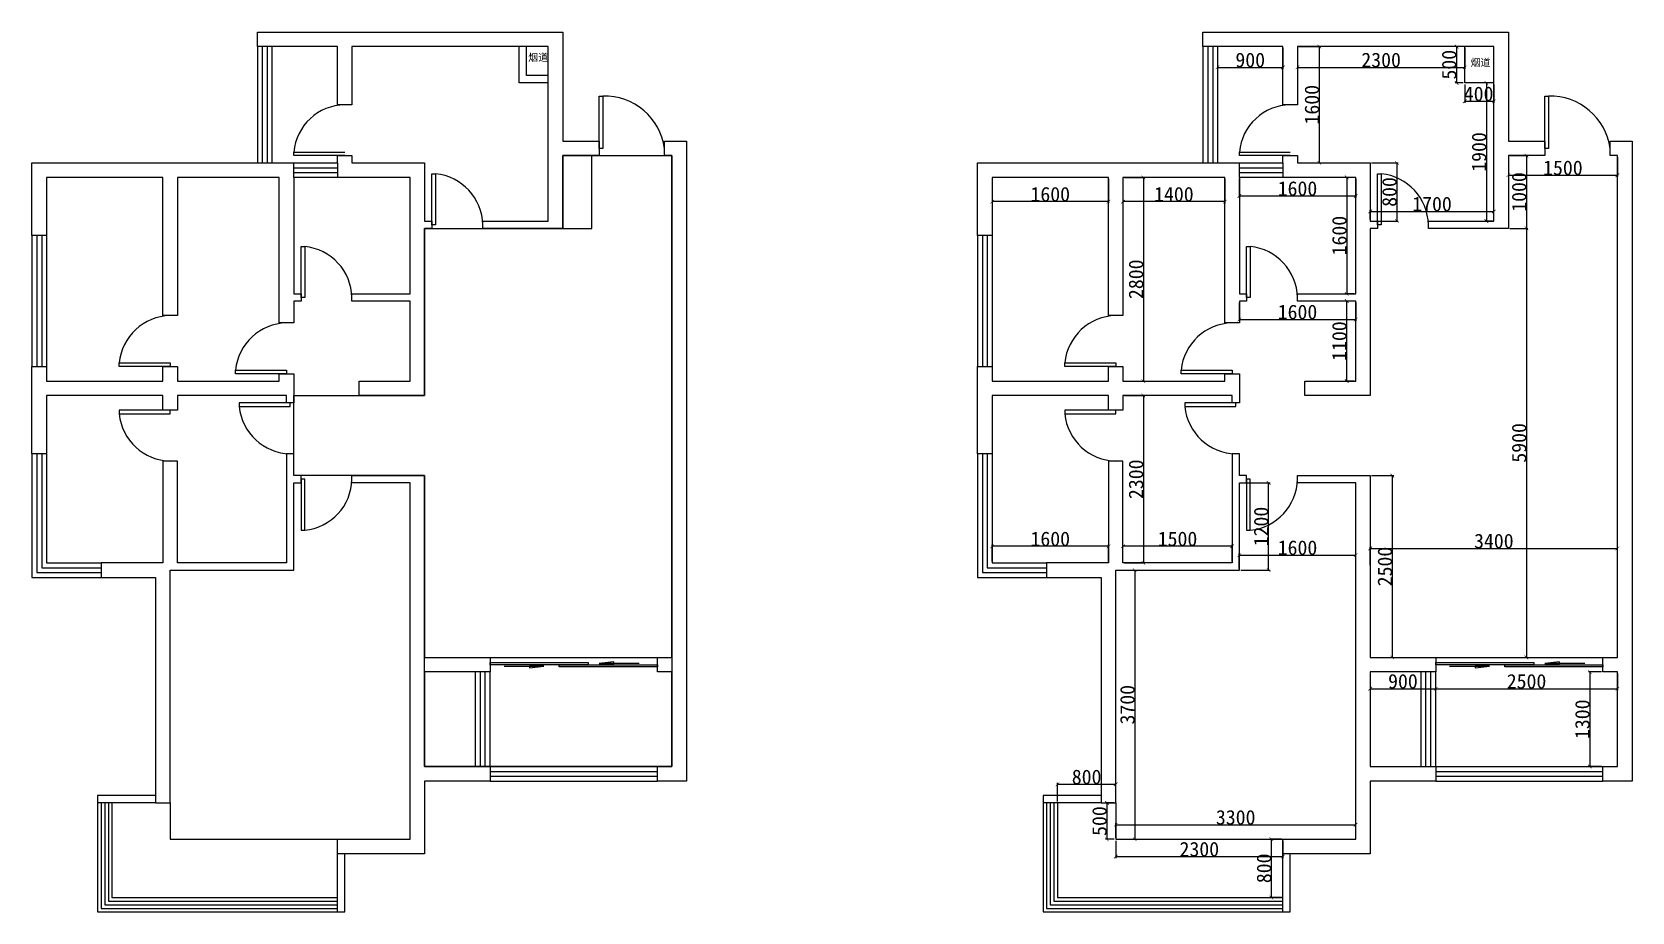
# Model space of a CAD drawing. Header units: millimetres. Extents: x -21393 to 12613, y -4339 to 30737.
# Drawn here: x -21393 to 611, y 18637 to 30737 of the extents above; entities that cross this region are included whole.
import ezdxf

# ---------------------------------------------------------------- set-up
doc = ezdxf.new("R2010")
doc.units = ezdxf.units.MM
doc.styles.get("Standard").update_dxf_attribs({"font": 'SimSun.ttf', "bigfont": 'gbcbig.shx'})
doc.dimstyles.new('123', dxfattribs={"dimtxt": 200, "dimasz": 50, "dimexe": 20, "dimexo": 20, "dimtad": 1, "dimtoh": 1, "dimdec": 0, "dimtxsty": 'Standard', "dimblk": 'ARCHTICK', "dimcen": 2.5, "dimadec": 0, "dimazin": 0, "dimtfac": 1, "dimtdec": 0, "dimtmove": 0, "dimatfit": 3, "dimfxl": 0, "dimarcsym": 0})

# ---------------------------------------------------------------- blocks, each defined once
blk = doc.blocks.new('_ArchTick')
at = {"color": 0, "linetype": 'ByBlock', "const_width": 0.15}
blk.add_lwpolyline([(-0.5, -0.5), (0.5, 0.5)], dxfattribs=at)
blk = doc.blocks.new('*D80')
at = {"color": 0, "lineweight": -2}
for p, q in [((-5089, 30517), (-5089, 30230)), ((-4189, 30517), (-4189, 30230)), ((-5089, 30250), (-4189, 30250))]:
    blk.add_line(p, q, dxfattribs=at)
at = {"layer": 'DEFPOINTS', "color": 0}
for p in [(-5089, 30537), (-4189, 30537), (-4189, 30250)]:
    blk.add_point(p, dxfattribs=at)
at = {"color": 0, "lineweight": -2, "xscale": 50, "yscale": 50, "zscale": 50, "rotation": 180}
blk.add_blockref('_ArchTick', (-5089, 30250), dxfattribs=at)
at = {"color": 0, "lineweight": -2, "xscale": 50, "yscale": 50, "zscale": 50}
blk.add_blockref('_ArchTick', (-4189, 30250), dxfattribs=at)
at = {"color": 0, "insert": (-4639, 30351), "char_height": 200, "attachment_point": 5}
blk.add_mtext('900', dxfattribs=at)
blk = doc.blocks.new('*D81')
at = {"color": 0, "lineweight": -2}
for p, q in [((-3989, 30517), (-3989, 30230)), ((-1689, 30517), (-1689, 30230)), ((-3989, 30250), (-1689, 30250))]:
    blk.add_line(p, q, dxfattribs=at)
at = {"layer": 'DEFPOINTS', "color": 0}
for p in [(-3989, 30537), (-1689, 30537), (-1689, 30250)]:
    blk.add_point(p, dxfattribs=at)
at = {"color": 0, "lineweight": -2, "xscale": 50, "yscale": 50, "zscale": 50, "rotation": 180}
blk.add_blockref('_ArchTick', (-3989, 30250), dxfattribs=at)
at = {"color": 0, "lineweight": -2, "xscale": 50, "yscale": 50, "zscale": 50}
blk.add_blockref('_ArchTick', (-1689, 30250), dxfattribs=at)
at = {"color": 0, "insert": (-2839, 30351), "char_height": 200, "attachment_point": 5}
blk.add_mtext('2300', dxfattribs=at)
blk = doc.blocks.new('*D82')
at = {"color": 0, "lineweight": -2}
for p, q in [((-1689, 30017), (-1689, 29764)), ((-1289, 30017), (-1289, 29764)), ((-1689, 29784), (-1289, 29784))]:
    blk.add_line(p, q, dxfattribs=at)
at = {"layer": 'DEFPOINTS', "color": 0}
for p in [(-1689, 30037), (-1289, 30037), (-1289, 29784)]:
    blk.add_point(p, dxfattribs=at)
at = {"color": 0, "lineweight": -2, "xscale": 50, "yscale": 50, "zscale": 50, "rotation": 180}
blk.add_blockref('_ArchTick', (-1689, 29784), dxfattribs=at)
at = {"color": 0, "lineweight": -2, "xscale": 50, "yscale": 50, "zscale": 50}
blk.add_blockref('_ArchTick', (-1289, 29784), dxfattribs=at)
at = {"color": 0, "insert": (-1498, 29885), "char_height": 200, "attachment_point": 5}
blk.add_mtext('400', dxfattribs=at)
blk = doc.blocks.new('*D83')
at = {"color": 0, "lineweight": -2}
for p, q in [((-1709, 30537), (-1822, 30537)), ((-1802, 30537), (-1802, 30037)), ((-1709, 30037), (-1822, 30037))]:
    blk.add_line(p, q, dxfattribs=at)
at = {"layer": 'DEFPOINTS', "color": 0}
for p in [(-1689, 30537), (-1802, 30037), (-1689, 30037)]:
    blk.add_point(p, dxfattribs=at)
at = {"color": 0, "lineweight": -2, "xscale": 50, "yscale": 50, "zscale": 50}
for p, rotation in [((-1802, 30537), 90), ((-1802, 30037), 270)]:
    blk.add_blockref('_ArchTick', p, dxfattribs=dict(at, rotation=rotation))
at = {"color": 0, "insert": (-1903, 30287), "char_height": 200, "attachment_point": 5, "rotation": 90}
blk.add_mtext('500', dxfattribs=at)
blk = doc.blocks.new('*D84')
at = {"color": 0, "lineweight": -2}
for p, q in [((-3969, 30537), (-3669, 30537)), ((-3689, 30537), (-3689, 28937)), ((-3969, 28937), (-3669, 28937))]:
    blk.add_line(p, q, dxfattribs=at)
at = {"layer": 'DEFPOINTS', "color": 0}
for p in [(-3989, 30537), (-3989, 28937), (-3689, 28937)]:
    blk.add_point(p, dxfattribs=at)
at = {"color": 0, "lineweight": -2, "xscale": 50, "yscale": 50, "zscale": 50}
for p, rotation in [((-3689, 30537), 90), ((-3689, 28937), 270)]:
    blk.add_blockref('_ArchTick', p, dxfattribs=dict(at, rotation=rotation))
at = {"color": 0, "insert": (-3790, 29737), "char_height": 200, "attachment_point": 5, "rotation": 90}
blk.add_mtext('1600', dxfattribs=at)
blk = doc.blocks.new('*D85')
at = {"color": 0, "lineweight": -2}
for p, q in [((-2969, 28937), (-2603, 28937)), ((-2623, 28937), (-2623, 28137)), ((-2969, 28137), (-2603, 28137))]:
    blk.add_line(p, q, dxfattribs=at)
at = {"layer": 'DEFPOINTS', "color": 0}
for p in [(-2989, 28937), (-2989, 28137), (-2623, 28137)]:
    blk.add_point(p, dxfattribs=at)
at = {"color": 0, "lineweight": -2, "xscale": 50, "yscale": 50, "zscale": 50}
for p, rotation in [((-2623, 28937), 90), ((-2623, 28137), 270)]:
    blk.add_blockref('_ArchTick', p, dxfattribs=dict(at, rotation=rotation))
at = {"color": 0, "insert": (-2724, 28537), "char_height": 200, "attachment_point": 5, "rotation": 90}
blk.add_mtext('800', dxfattribs=at)
blk = doc.blocks.new('*D86')
at = {"color": 0, "lineweight": -2}
for p, q in [((-2989, 28157), (-2989, 28289)), ((-2989, 28269), (-1289, 28269)), ((-1289, 28157), (-1289, 28289))]:
    blk.add_line(p, q, dxfattribs=at)
at = {"layer": 'DEFPOINTS', "color": 0}
for p in [(-1289, 28269), (-2989, 28137), (-1289, 28137)]:
    blk.add_point(p, dxfattribs=at)
at = {"color": 0, "lineweight": -2, "xscale": 50, "yscale": 50, "zscale": 50, "rotation": 180}
blk.add_blockref('_ArchTick', (-2989, 28269), dxfattribs=at)
at = {"color": 0, "lineweight": -2, "xscale": 50, "yscale": 50, "zscale": 50}
blk.add_blockref('_ArchTick', (-1289, 28269), dxfattribs=at)
at = {"color": 0, "insert": (-2139, 28370), "char_height": 200, "attachment_point": 5}
blk.add_mtext('1700', dxfattribs=at)
blk = doc.blocks.new('*D87')
at = {"color": 0, "lineweight": -2}
for p, q in [((-1309, 30037), (-1411, 30037)), ((-1391, 30037), (-1391, 28137)), ((-1309, 28137), (-1411, 28137))]:
    blk.add_line(p, q, dxfattribs=at)
at = {"layer": 'DEFPOINTS', "color": 0}
for p in [(-1289, 30037), (-1391, 28137), (-1289, 28137)]:
    blk.add_point(p, dxfattribs=at)
at = {"color": 0, "lineweight": -2, "xscale": 50, "yscale": 50, "zscale": 50}
for p, rotation in [((-1391, 30037), 90), ((-1391, 28137), 270)]:
    blk.add_blockref('_ArchTick', p, dxfattribs=dict(at, rotation=rotation))
at = {"color": 0, "insert": (-1491, 29087), "char_height": 200, "attachment_point": 5, "rotation": 90}
blk.add_mtext('1900', dxfattribs=at)
blk = doc.blocks.new('*D78')
at = {"color": 0, "lineweight": -2}
for p, q in [((-1089, 29017), (-1089, 28748)), ((411, 29017), (411, 28748)), ((-1089, 28768), (411, 28768))]:
    blk.add_line(p, q, dxfattribs=at)
at = {"layer": 'DEFPOINTS', "color": 0}
for p in [(-1089, 29037), (411, 29037), (411, 28768)]:
    blk.add_point(p, dxfattribs=at)
at = {"color": 0, "lineweight": -2, "xscale": 50, "yscale": 50, "zscale": 50, "rotation": 180}
blk.add_blockref('_ArchTick', (-1089, 28768), dxfattribs=at)
at = {"color": 0, "lineweight": -2, "xscale": 50, "yscale": 50, "zscale": 50}
blk.add_blockref('_ArchTick', (411, 28768), dxfattribs=at)
at = {"color": 0, "insert": (-339, 28868), "char_height": 200, "attachment_point": 5}
blk.add_mtext('1500', dxfattribs=at)
blk = doc.blocks.new('*D79')
at = {"color": 0, "lineweight": -2}
for p, q in [((-1069, 29037), (-820, 29037)), ((-840, 29037), (-840, 28037)), ((-1069, 28037), (-820, 28037))]:
    blk.add_line(p, q, dxfattribs=at)
at = {"layer": 'DEFPOINTS', "color": 0}
for p in [(-1089, 29037), (-1089, 28037), (-840, 28037)]:
    blk.add_point(p, dxfattribs=at)
at = {"color": 0, "lineweight": -2, "xscale": 50, "yscale": 50, "zscale": 50}
for p, rotation in [((-840, 29037), 90), ((-840, 28037), 270)]:
    blk.add_blockref('_ArchTick', p, dxfattribs=dict(at, rotation=rotation))
at = {"color": 0, "insert": (-940, 28537), "char_height": 200, "attachment_point": 5, "rotation": 90}
blk.add_mtext('1000', dxfattribs=at)
blk = doc.blocks.new('*D88')
at = {"color": 0, "lineweight": -2}
for p, q in [((-1069, 28037), (-820, 28037)), ((-840, 28037), (-840, 22137)), ((-1069, 22137), (-820, 22137))]:
    blk.add_line(p, q, dxfattribs=at)
at = {"layer": 'DEFPOINTS', "color": 0}
for p in [(-1089, 28037), (-1089, 22137), (-840, 22137)]:
    blk.add_point(p, dxfattribs=at)
at = {"color": 0, "lineweight": -2, "xscale": 50, "yscale": 50, "zscale": 50}
for p, rotation in [((-840, 28037), 90), ((-840, 22137), 270)]:
    blk.add_blockref('_ArchTick', p, dxfattribs=dict(at, rotation=rotation))
at = {"color": 0, "insert": (-940, 25087), "char_height": 200, "attachment_point": 5, "rotation": 90}
blk.add_mtext('5900', dxfattribs=at)
blk = doc.blocks.new('*D89')
at = {"color": 0, "lineweight": -2}
for p, q in [((191, 21937), (11, 21937)), ((31, 21937), (31, 20637)), ((191, 20637), (11, 20637))]:
    blk.add_line(p, q, dxfattribs=at)
at = {"layer": 'DEFPOINTS', "color": 0}
for p in [(211, 21937), (31, 20637), (211, 20637)]:
    blk.add_point(p, dxfattribs=at)
at = {"color": 0, "lineweight": -2, "xscale": 50, "yscale": 50, "zscale": 50}
for p, rotation in [((31, 21937), 90), ((31, 20637), 270)]:
    blk.add_blockref('_ArchTick', p, dxfattribs=dict(at, rotation=rotation))
at = {"color": 0, "insert": (-70, 21287), "char_height": 200, "attachment_point": 5, "rotation": 90}
blk.add_mtext('1300', dxfattribs=at)
blk = doc.blocks.new('*D90')
at = {"color": 0, "lineweight": -2}
for p, q in [((-2989, 21917), (-2989, 21686)), ((-2089, 21917), (-2089, 21686)), ((-2989, 21706), (-2089, 21706))]:
    blk.add_line(p, q, dxfattribs=at)
at = {"layer": 'DEFPOINTS', "color": 0}
for p in [(-2989, 21937), (-2089, 21937), (-2089, 21706)]:
    blk.add_point(p, dxfattribs=at)
at = {"color": 0, "lineweight": -2, "xscale": 50, "yscale": 50, "zscale": 50, "rotation": 180}
blk.add_blockref('_ArchTick', (-2989, 21706), dxfattribs=at)
at = {"color": 0, "lineweight": -2, "xscale": 50, "yscale": 50, "zscale": 50}
blk.add_blockref('_ArchTick', (-2089, 21706), dxfattribs=at)
at = {"color": 0, "insert": (-2539, 21807), "char_height": 200, "attachment_point": 5}
blk.add_mtext('900', dxfattribs=at)
blk = doc.blocks.new('*D91')
at = {"color": 0, "lineweight": -2}
for p, q in [((-2089, 21917), (-2089, 21686)), ((411, 21917), (411, 21686)), ((-2089, 21706), (411, 21706))]:
    blk.add_line(p, q, dxfattribs=at)
at = {"layer": 'DEFPOINTS', "color": 0}
for p in [(-2089, 21937), (411, 21937), (411, 21706)]:
    blk.add_point(p, dxfattribs=at)
at = {"color": 0, "lineweight": -2, "xscale": 50, "yscale": 50, "zscale": 50, "rotation": 180}
blk.add_blockref('_ArchTick', (-2089, 21706), dxfattribs=at)
at = {"color": 0, "lineweight": -2, "xscale": 50, "yscale": 50, "zscale": 50}
blk.add_blockref('_ArchTick', (411, 21706), dxfattribs=at)
at = {"color": 0, "insert": (-839, 21807), "char_height": 200, "attachment_point": 5}
blk.add_mtext('2500', dxfattribs=at)
blk = doc.blocks.new('*D92')
at = {"color": 0, "lineweight": -2}
for p, q in [((-3209, 27037), (-3332, 27037)), ((-3312, 25937), (-3312, 27037)), ((-3209, 25937), (-3332, 25937))]:
    blk.add_line(p, q, dxfattribs=at)
at = {"layer": 'DEFPOINTS', "color": 0}
for p in [(-3312, 27037), (-3189, 27037), (-3189, 25937)]:
    blk.add_point(p, dxfattribs=at)
at = {"color": 0, "lineweight": -2, "xscale": 50, "yscale": 50, "zscale": 50}
for p, rotation in [((-3312, 27037), 90), ((-3312, 25937), 270)]:
    blk.add_blockref('_ArchTick', p, dxfattribs=dict(at, rotation=rotation))
at = {"color": 0, "insert": (-3412, 26487), "char_height": 200, "attachment_point": 5, "rotation": 90}
blk.add_mtext('1100', dxfattribs=at)
blk = doc.blocks.new('*D93')
at = {"color": 0, "lineweight": -2}
for p, q in [((-3209, 28737), (-3332, 28737)), ((-3312, 28737), (-3312, 27137)), ((-3209, 27137), (-3332, 27137))]:
    blk.add_line(p, q, dxfattribs=at)
at = {"layer": 'DEFPOINTS', "color": 0}
for p in [(-3189, 28737), (-3312, 27137), (-3189, 27137)]:
    blk.add_point(p, dxfattribs=at)
at = {"color": 0, "lineweight": -2, "xscale": 50, "yscale": 50, "zscale": 50}
for p, rotation in [((-3312, 28737), 90), ((-3312, 27137), 270)]:
    blk.add_blockref('_ArchTick', p, dxfattribs=dict(at, rotation=rotation))
at = {"color": 0, "insert": (-3412, 27937), "char_height": 200, "attachment_point": 5, "rotation": 90}
blk.add_mtext('1600', dxfattribs=at)
blk = doc.blocks.new('*D94')
at = {"color": 0, "lineweight": -2}
for p, q in [((-4789, 28717), (-4789, 28462)), ((-3189, 28717), (-3189, 28462)), ((-4789, 28482), (-3189, 28482))]:
    blk.add_line(p, q, dxfattribs=at)
at = {"layer": 'DEFPOINTS', "color": 0}
for p in [(-4789, 28737), (-3189, 28737), (-3189, 28482)]:
    blk.add_point(p, dxfattribs=at)
at = {"color": 0, "lineweight": -2, "xscale": 50, "yscale": 50, "zscale": 50, "rotation": 180}
blk.add_blockref('_ArchTick', (-4789, 28482), dxfattribs=at)
at = {"color": 0, "lineweight": -2, "xscale": 50, "yscale": 50, "zscale": 50}
blk.add_blockref('_ArchTick', (-3189, 28482), dxfattribs=at)
at = {"color": 0, "insert": (-3989, 28583), "char_height": 200, "attachment_point": 5}
blk.add_mtext('1600', dxfattribs=at)
blk = doc.blocks.new('*D95')
at = {"color": 0, "lineweight": -2}
for p, q in [((-4789, 27017), (-4789, 26765)), ((-3189, 27017), (-3189, 26765)), ((-4789, 26785), (-3189, 26785))]:
    blk.add_line(p, q, dxfattribs=at)
at = {"layer": 'DEFPOINTS', "color": 0}
for p in [(-4789, 27037), (-3189, 27037), (-3189, 26785)]:
    blk.add_point(p, dxfattribs=at)
at = {"color": 0, "lineweight": -2, "xscale": 50, "yscale": 50, "zscale": 50, "rotation": 180}
blk.add_blockref('_ArchTick', (-4789, 26785), dxfattribs=at)
at = {"color": 0, "lineweight": -2, "xscale": 50, "yscale": 50, "zscale": 50}
blk.add_blockref('_ArchTick', (-3189, 26785), dxfattribs=at)
at = {"color": 0, "insert": (-3989, 26886), "char_height": 200, "attachment_point": 5}
blk.add_mtext('1600', dxfattribs=at)
blk = doc.blocks.new('*D96')
at = {"color": 0, "lineweight": -2}
for p, q in [((-6389, 28717), (-6389, 28384)), ((-4989, 28717), (-4989, 28384)), ((-4989, 28404), (-6389, 28404))]:
    blk.add_line(p, q, dxfattribs=at)
at = {"layer": 'DEFPOINTS', "color": 0}
for p in [(-6389, 28737), (-4989, 28737), (-6389, 28404)]:
    blk.add_point(p, dxfattribs=at)
at = {"color": 0, "lineweight": -2, "xscale": 50, "yscale": 50, "zscale": 50, "rotation": 180}
blk.add_blockref('_ArchTick', (-6389, 28404), dxfattribs=at)
at = {"color": 0, "lineweight": -2, "xscale": 50, "yscale": 50, "zscale": 50}
blk.add_blockref('_ArchTick', (-4989, 28404), dxfattribs=at)
at = {"color": 0, "insert": (-5689, 28505), "char_height": 200, "attachment_point": 5}
blk.add_mtext('1400', dxfattribs=at)
blk = doc.blocks.new('*D97')
at = {"color": 0, "lineweight": -2}
for p, q in [((-8189, 28717), (-8189, 28384)), ((-6589, 28717), (-6589, 28384)), ((-6589, 28404), (-8189, 28404))]:
    blk.add_line(p, q, dxfattribs=at)
at = {"layer": 'DEFPOINTS', "color": 0}
for p in [(-8189, 28737), (-6589, 28737), (-8189, 28404)]:
    blk.add_point(p, dxfattribs=at)
at = {"color": 0, "lineweight": -2, "xscale": 50, "yscale": 50, "zscale": 50, "rotation": 180}
blk.add_blockref('_ArchTick', (-8189, 28404), dxfattribs=at)
at = {"color": 0, "lineweight": -2, "xscale": 50, "yscale": 50, "zscale": 50}
blk.add_blockref('_ArchTick', (-6589, 28404), dxfattribs=at)
at = {"color": 0, "insert": (-7389, 28505), "char_height": 200, "attachment_point": 5}
blk.add_mtext('1600', dxfattribs=at)
blk = doc.blocks.new('*D98')
at = {"color": 0, "lineweight": -2}
for p, q in [((-6369, 28737), (-6089, 28737)), ((-6109, 28737), (-6109, 25937)), ((-6369, 25937), (-6089, 25937))]:
    blk.add_line(p, q, dxfattribs=at)
at = {"layer": 'DEFPOINTS', "color": 0}
for p in [(-6389, 28737), (-6389, 25937), (-6109, 25937)]:
    blk.add_point(p, dxfattribs=at)
at = {"color": 0, "lineweight": -2, "xscale": 50, "yscale": 50, "zscale": 50}
for p, rotation in [((-6109, 28737), 90), ((-6109, 25937), 270)]:
    blk.add_blockref('_ArchTick', p, dxfattribs=dict(at, rotation=rotation))
at = {"color": 0, "insert": (-6209, 27337), "char_height": 200, "attachment_point": 5, "rotation": 90}
blk.add_mtext('2800', dxfattribs=at)
blk = doc.blocks.new('*D99')
at = {"color": 0, "lineweight": -2}
for p, q in [((-6369, 25737), (-6089, 25737)), ((-6109, 25737), (-6109, 23437)), ((-6369, 23437), (-6089, 23437))]:
    blk.add_line(p, q, dxfattribs=at)
at = {"layer": 'DEFPOINTS', "color": 0}
for p in [(-6389, 25737), (-6389, 23437), (-6109, 23437)]:
    blk.add_point(p, dxfattribs=at)
at = {"color": 0, "lineweight": -2, "xscale": 50, "yscale": 50, "zscale": 50}
for p, rotation in [((-6109, 25737), 90), ((-6109, 23437), 270)]:
    blk.add_blockref('_ArchTick', p, dxfattribs=dict(at, rotation=rotation))
at = {"color": 0, "insert": (-6209, 24587), "char_height": 200, "attachment_point": 5, "rotation": 90}
blk.add_mtext('2300', dxfattribs=at)
blk = doc.blocks.new('*D100')
at = {"color": 0, "lineweight": -2}
for p, q in [((-6389, 23457), (-6389, 23685)), ((-4889, 23665), (-6389, 23665)), ((-4889, 23457), (-4889, 23685))]:
    blk.add_line(p, q, dxfattribs=at)
at = {"layer": 'DEFPOINTS', "color": 0}
for p in [(-6389, 23665), (-6389, 23437), (-4889, 23437)]:
    blk.add_point(p, dxfattribs=at)
at = {"color": 0, "lineweight": -2, "xscale": 50, "yscale": 50, "zscale": 50, "rotation": 180}
blk.add_blockref('_ArchTick', (-6389, 23665), dxfattribs=at)
at = {"color": 0, "lineweight": -2, "xscale": 50, "yscale": 50, "zscale": 50}
blk.add_blockref('_ArchTick', (-4889, 23665), dxfattribs=at)
at = {"color": 0, "insert": (-5639, 23766), "char_height": 200, "attachment_point": 5}
blk.add_mtext('1500', dxfattribs=at)
blk = doc.blocks.new('*D101')
at = {"color": 0, "lineweight": -2}
for p, q in [((-8189, 23457), (-8189, 23685)), ((-6589, 23665), (-8189, 23665)), ((-6589, 23457), (-6589, 23685))]:
    blk.add_line(p, q, dxfattribs=at)
at = {"layer": 'DEFPOINTS', "color": 0}
for p in [(-8189, 23665), (-8189, 23437), (-6589, 23437)]:
    blk.add_point(p, dxfattribs=at)
at = {"color": 0, "lineweight": -2, "xscale": 50, "yscale": 50, "zscale": 50, "rotation": 180}
blk.add_blockref('_ArchTick', (-8189, 23665), dxfattribs=at)
at = {"color": 0, "lineweight": -2, "xscale": 50, "yscale": 50, "zscale": 50}
blk.add_blockref('_ArchTick', (-6589, 23665), dxfattribs=at)
at = {"color": 0, "insert": (-7389, 23766), "char_height": 200, "attachment_point": 5}
blk.add_mtext('1600', dxfattribs=at)
blk = doc.blocks.new('*D102')
at = {"color": 0, "lineweight": -2}
for p, q in [((-4789, 23357), (-4789, 23564)), ((-3189, 23357), (-3189, 23564)), ((-4789, 23544), (-3189, 23544))]:
    blk.add_line(p, q, dxfattribs=at)
at = {"layer": 'DEFPOINTS', "color": 0}
for p in [(-4789, 23337), (-3189, 23544), (-3189, 23337)]:
    blk.add_point(p, dxfattribs=at)
at = {"color": 0, "lineweight": -2, "xscale": 50, "yscale": 50, "zscale": 50, "rotation": 180}
blk.add_blockref('_ArchTick', (-4789, 23544), dxfattribs=at)
at = {"color": 0, "lineweight": -2, "xscale": 50, "yscale": 50, "zscale": 50}
blk.add_blockref('_ArchTick', (-3189, 23544), dxfattribs=at)
at = {"color": 0, "insert": (-3989, 23645), "char_height": 200, "attachment_point": 5}
blk.add_mtext('1600', dxfattribs=at)
blk = doc.blocks.new('*D103')
at = {"color": 0, "lineweight": -2}
for p, q in [((-4769, 24537), (-4367, 24537)), ((-4387, 23337), (-4387, 24537)), ((-4769, 23337), (-4367, 23337))]:
    blk.add_line(p, q, dxfattribs=at)
at = {"layer": 'DEFPOINTS', "color": 0}
for p in [(-4789, 24537), (-4387, 24537), (-4789, 23337)]:
    blk.add_point(p, dxfattribs=at)
at = {"color": 0, "lineweight": -2, "xscale": 50, "yscale": 50, "zscale": 50}
for p, rotation in [((-4387, 24537), 90), ((-4387, 23337), 270)]:
    blk.add_blockref('_ArchTick', p, dxfattribs=dict(at, rotation=rotation))
at = {"color": 0, "insert": (-4488, 23937), "char_height": 200, "attachment_point": 5, "rotation": 90}
blk.add_mtext('1200', dxfattribs=at)
blk = doc.blocks.new('*D104')
at = {"color": 0, "lineweight": -2}
for p, q in [((-6469, 23337), (-6207, 23337)), ((-6227, 23337), (-6227, 19637)), ((-6469, 19637), (-6207, 19637))]:
    blk.add_line(p, q, dxfattribs=at)
at = {"layer": 'DEFPOINTS', "color": 0}
for p in [(-6489, 23337), (-6489, 19637), (-6227, 19637)]:
    blk.add_point(p, dxfattribs=at)
at = {"color": 0, "lineweight": -2, "xscale": 50, "yscale": 50, "zscale": 50}
for p, rotation in [((-6227, 23337), 90), ((-6227, 19637), 270)]:
    blk.add_blockref('_ArchTick', p, dxfattribs=dict(at, rotation=rotation))
at = {"color": 0, "insert": (-6327, 21487), "char_height": 200, "attachment_point": 5, "rotation": 90}
blk.add_mtext('3700', dxfattribs=at)
blk = doc.blocks.new('*D105')
at = {"color": 0, "lineweight": -2}
for p, q in [((-6489, 19657), (-6489, 19857)), ((-6489, 19837), (-3189, 19837)), ((-3189, 19657), (-3189, 19857))]:
    blk.add_line(p, q, dxfattribs=at)
at = {"layer": 'DEFPOINTS', "color": 0}
for p in [(-3189, 19837), (-6489, 19637), (-3189, 19637)]:
    blk.add_point(p, dxfattribs=at)
at = {"color": 0, "lineweight": -2, "xscale": 50, "yscale": 50, "zscale": 50, "rotation": 180}
blk.add_blockref('_ArchTick', (-6489, 19837), dxfattribs=at)
at = {"color": 0, "lineweight": -2, "xscale": 50, "yscale": 50, "zscale": 50}
blk.add_blockref('_ArchTick', (-3189, 19837), dxfattribs=at)
at = {"color": 0, "insert": (-4839, 19937), "char_height": 200, "attachment_point": 5}
blk.add_mtext('3300', dxfattribs=at)
blk = doc.blocks.new('*D106')
at = {"color": 0, "lineweight": -2}
for p, q in [((-6509, 20137), (-6631, 20137)), ((-6611, 20137), (-6611, 19637)), ((-6509, 19637), (-6631, 19637))]:
    blk.add_line(p, q, dxfattribs=at)
at = {"layer": 'DEFPOINTS', "color": 0}
for p in [(-6489, 20137), (-6611, 19637), (-6489, 19637)]:
    blk.add_point(p, dxfattribs=at)
at = {"color": 0, "lineweight": -2, "xscale": 50, "yscale": 50, "zscale": 50}
for p, rotation in [((-6611, 20137), 90), ((-6611, 19637), 270)]:
    blk.add_blockref('_ArchTick', p, dxfattribs=dict(at, rotation=rotation))
at = {"color": 0, "insert": (-6711, 19887), "char_height": 200, "attachment_point": 5, "rotation": 90}
blk.add_mtext('500', dxfattribs=at)
blk = doc.blocks.new('*D107')
at = {"color": 0, "lineweight": -2}
for p, q in [((-7289, 20157), (-7289, 20413)), ((-7289, 20393), (-6489, 20393)), ((-6489, 20157), (-6489, 20413))]:
    blk.add_line(p, q, dxfattribs=at)
at = {"layer": 'DEFPOINTS', "color": 0}
for p in [(-6489, 20393), (-7289, 20137), (-6489, 20137)]:
    blk.add_point(p, dxfattribs=at)
at = {"color": 0, "lineweight": -2, "xscale": 50, "yscale": 50, "zscale": 50, "rotation": 180}
blk.add_blockref('_ArchTick', (-7289, 20393), dxfattribs=at)
at = {"color": 0, "lineweight": -2, "xscale": 50, "yscale": 50, "zscale": 50}
blk.add_blockref('_ArchTick', (-6489, 20393), dxfattribs=at)
at = {"color": 0, "insert": (-6889, 20493), "char_height": 200, "attachment_point": 5}
blk.add_mtext('800', dxfattribs=at)
blk = doc.blocks.new('*D108')
at = {"color": 0, "lineweight": -2}
for p, q in [((-6489, 19617), (-6489, 19378)), ((-4189, 19617), (-4189, 19378)), ((-6489, 19398), (-4189, 19398))]:
    blk.add_line(p, q, dxfattribs=at)
at = {"layer": 'DEFPOINTS', "color": 0}
for p in [(-6489, 19637), (-4189, 19637), (-4189, 19398)]:
    blk.add_point(p, dxfattribs=at)
at = {"color": 0, "lineweight": -2, "xscale": 50, "yscale": 50, "zscale": 50, "rotation": 180}
blk.add_blockref('_ArchTick', (-6489, 19398), dxfattribs=at)
at = {"color": 0, "lineweight": -2, "xscale": 50, "yscale": 50, "zscale": 50}
blk.add_blockref('_ArchTick', (-4189, 19398), dxfattribs=at)
at = {"color": 0, "insert": (-5339, 19499), "char_height": 200, "attachment_point": 5}
blk.add_mtext('2300', dxfattribs=at)
blk = doc.blocks.new('*D109')
at = {"color": 0, "lineweight": -2}
for p, q in [((-4209, 19637), (-4369, 19637)), ((-4349, 19637), (-4349, 18837)), ((-4209, 18837), (-4369, 18837))]:
    blk.add_line(p, q, dxfattribs=at)
at = {"layer": 'DEFPOINTS', "color": 0}
for p in [(-4189, 19637), (-4349, 18837), (-4189, 18837)]:
    blk.add_point(p, dxfattribs=at)
at = {"color": 0, "lineweight": -2, "xscale": 50, "yscale": 50, "zscale": 50}
for p, rotation in [((-4349, 19637), 90), ((-4349, 18837), 270)]:
    blk.add_blockref('_ArchTick', p, dxfattribs=dict(at, rotation=rotation))
at = {"color": 0, "insert": (-4449, 19237), "char_height": 200, "attachment_point": 5, "rotation": 90}
blk.add_mtext('800', dxfattribs=at)
blk = doc.blocks.new('*D110')
at = {"color": 0, "lineweight": -2}
for p, q in [((-2989, 23407), (-2989, 23655)), ((-2989, 23635), (411, 23635)), ((411, 23407), (411, 23655))]:
    blk.add_line(p, q, dxfattribs=at)
at = {"layer": 'DEFPOINTS', "color": 0}
for p in [(411, 23635), (-2989, 23387), (411, 23387)]:
    blk.add_point(p, dxfattribs=at)
at = {"color": 0, "lineweight": -2, "xscale": 50, "yscale": 50, "zscale": 50, "rotation": 180}
blk.add_blockref('_ArchTick', (-2989, 23635), dxfattribs=at)
at = {"color": 0, "lineweight": -2, "xscale": 50, "yscale": 50, "zscale": 50}
blk.add_blockref('_ArchTick', (411, 23635), dxfattribs=at)
at = {"color": 0, "insert": (-1289, 23736), "char_height": 200, "attachment_point": 5}
blk.add_mtext('3400', dxfattribs=at)
blk = doc.blocks.new('*D111')
at = {"color": 0, "lineweight": -2}
for p, q in [((-2969, 24637), (-2666, 24637)), ((-2686, 24637), (-2686, 22137)), ((-2969, 22137), (-2666, 22137))]:
    blk.add_line(p, q, dxfattribs=at)
at = {"layer": 'DEFPOINTS', "color": 0}
for p in [(-2989, 24637), (-2989, 22137), (-2686, 22137)]:
    blk.add_point(p, dxfattribs=at)
at = {"color": 0, "lineweight": -2, "xscale": 50, "yscale": 50, "zscale": 50}
for p, rotation in [((-2686, 24637), 90), ((-2686, 22137), 270)]:
    blk.add_blockref('_ArchTick', p, dxfattribs=dict(at, rotation=rotation))
at = {"color": 0, "insert": (-2786, 23387), "char_height": 200, "attachment_point": 5, "rotation": 90}
blk.add_mtext('2500', dxfattribs=at)

msp = doc.modelspace()

# ---------------------------------------------------------------- linework, layer by layer
at = {"color": 4}
for p, q in [((-18292.65, 30536.698), (-18292.65, 28936.698)), ((-18225.65, 30536.698), (-18225.65, 28936.698)), ((-18158.65, 30536.698), (-18158.65, 28936.698)), ((-18092.65, 30536.698), (-18092.65, 28936.698)), ((-5288.746, 30536.698), (-5288.746, 28936.698)), ((-5221.746, 30536.698), (-5221.746, 28936.698)), ((-5154.746, 30536.698), (-5154.746, 28936.698)), ((-5088.746, 30536.698), (-5088.746, 28936.698)), ((-17792.65, 28869.698), (-17192.65, 28869.698)), ((-4788.746, 28869.698), (-4188.746, 28869.698)), ((-17792.65, 28802.698), (-17192.65, 28802.698)), ((-4788.746, 28802.698), (-4188.746, 28802.698)), ((-21392.65, 27936.698), (-21392.65, 26136.698)), ((-21192.65, 27936.698), (-21192.65, 26136.698)), ((-8388.746, 27936.698), (-8388.746, 26136.698)), ((-8188.746, 27936.698), (-8188.746, 26136.698)), ((-15092.65, 22136.698), (-12792.65, 22136.698)), ((-2088.746, 22136.698), (211.254, 22136.698)), ((-15292.65, 20636.698), (-15292.65, 21936.698)), ((-15226.65, 20636.698), (-15226.65, 21936.698)), ((-15159.65, 20636.698), (-15159.65, 21936.698)), ((-15092.65, 20636.698), (-15092.65, 21936.698)), ((-2288.746, 20636.698), (-2288.746, 21936.698)), ((-2222.746, 20636.698), (-2222.746, 21936.698)), ((-2155.746, 20636.698), (-2155.746, 21936.698)), ((-2088.746, 20636.698), (-2088.746, 21936.698)), ((-20492.65, 20136.698), (-20492.65, 18636.698)), ((-7488.746, 20136.698), (-7488.746, 18636.698)), ((-20492.65, 18636.698), (-20492.65, 18636.698)), ((-20492.65, 18636.698), (-17192.65, 18636.698)), ((-7488.746, 18636.698), (-7488.746, 18636.698)), ((-7488.746, 18636.698), (-4188.746, 18636.698))]:
    msp.add_line(p, q, dxfattribs=at)
for p, q in [((-17792.65, 28736.698), (-17792.65, 28936.698)), ((-17192.65, 28936.698), (-17192.65, 28736.698)), ((-4788.746, 28736.698), (-4788.746, 28936.698)), ((-4188.746, 28936.698), (-4188.746, 28736.698)), ((-19692.65, 20236.698), (-20492.65, 20236.698)), ((-20492.65, 20236.698), (-20492.65, 20136.698)), ((-6688.746, 20236.698), (-7488.746, 20236.698)), ((-7488.746, 20236.698), (-7488.746, 20136.698)), ((-17092.65, 18636.698), (-17092.65, 19436.698)), ((-4088.746, 18636.698), (-4088.746, 19436.698)), ((-17192.65, 18636.698), (-17092.65, 18636.698)), ((-4188.746, 18636.698), (-4088.746, 18636.698))]:
    msp.add_line(p, q)
for points in [[(-18292.65, 30536.698), (-18292.65, 30736.698), (-14092.65, 30736.698), (-14092.65, 29236.698), (-13592.65, 29236.698), (-13592.65, 29036.698), (-14092.65, 29036.698), (-14092.65, 28036.698), (-15192.65, 28036.698), (-15192.65, 28136.698), (-14292.65, 28136.698), (-14292.65, 29036.698), (-14292.65, 30536.698), (-16992.65, 30536.698), (-16992.65, 29736.698), (-17192.65, 29736.698), (-17192.65, 30536.698), (-18092.65, 30536.698)], [(-5288.746, 30536.698), (-5288.746, 30736.698), (-1088.746, 30736.698), (-1088.746, 29236.698), (-588.746, 29236.698), (-588.746, 29036.698), (-1088.746, 29036.698), (-1088.746, 28036.698), (-2188.746, 28036.698), (-2188.746, 28136.698), (-1288.746, 28136.698), (-1288.746, 29036.698), (-1288.746, 30536.698), (-3988.746, 30536.698), (-3988.746, 29736.698), (-4188.746, 29736.698), (-4188.746, 30536.698), (-5088.746, 30536.698)], [(-13592.65, 29136.698), (-13592.65, 29856.698), (-13542.65, 29856.698), (-13542.65, 29136.698)], [(-588.746, 29136.698), (-588.746, 29856.698), (-538.746, 29856.698), (-538.746, 29136.698)], [(-12592.65, 22136.698), (-12592.65, 29036.698), (-12692.65, 29036.698), (-12692.65, 29236.698), (-12392.65, 29236.698), (-12392.65, 20436.698), (-12792.65, 20436.698), (-12792.65, 20636.698), (-12592.65, 20636.698), (-12592.65, 21936.698), (-12792.65, 21936.698), (-12792.65, 22136.698)], [(411.254, 22136.698), (411.254, 29036.698), (311.254, 29036.698), (311.254, 29236.698), (611.254, 29236.698), (611.254, 20436.698), (211.254, 20436.698), (211.254, 20636.698), (411.254, 20636.698), (411.254, 21936.698), (211.254, 21936.698), (211.254, 22136.698)], [(-21192.65, 27936.698), (-21392.65, 27936.698), (-21392.65, 28936.698), (-18292.65, 28936.698), (-18092.65, 28936.698), (-17192.65, 28936.698), (-17192.65, 29036.698), (-16992.65, 29036.698), (-16992.65, 28936.698), (-15992.65, 28936.698), (-15992.65, 28136.698), (-15892.65, 28136.698), (-15892.65, 28036.698), (-15992.65, 28036.698), (-15992.65, 25736.698), (-16892.65, 25736.698), (-16892.65, 25936.698), (-16192.65, 25936.698), (-16192.65, 27036.698), (-16992.65, 27036.698), (-16992.65, 27136.698), (-16192.65, 27136.698), (-16192.65, 28736.698), (-17792.65, 28736.698), (-17792.65, 27136.698), (-17692.65, 27136.698), (-17692.65, 27036.698), (-17792.65, 27036.698), (-17792.65, 26736.698), (-17992.65, 26736.698), (-17992.65, 28736.698), (-19392.65, 28736.698), (-19392.65, 26836.698), (-19592.65, 26836.698), (-19592.65, 28736.698), (-21192.65, 28736.698)], [(-14092.65, 29036.698), (-12592.65, 29036.698), (-12592.65, 20636.698), (-15992.65, 20636.698), (-15992.65, 24636.698), (-17792.65, 24636.698), (-17792.65, 25736.698), (-15992.65, 25736.698), (-15992.65, 28036.698), (-14092.65, 28036.698)], [(-8188.746, 27936.698), (-8388.746, 27936.698), (-8388.746, 28936.698), (-5288.746, 28936.698), (-5088.746, 28936.698), (-4188.746, 28936.698), (-4188.746, 29036.698), (-3988.746, 29036.698), (-3988.746, 28936.698), (-2988.746, 28936.698), (-2988.746, 28136.698), (-2888.746, 28136.698), (-2888.746, 28036.698), (-2988.746, 28036.698), (-2988.746, 25736.698), (-3888.746, 25736.698), (-3888.746, 25936.698), (-3188.746, 25936.698), (-3188.746, 27036.698), (-3988.746, 27036.698), (-3988.746, 27136.698), (-3188.746, 27136.698), (-3188.746, 28736.698), (-4788.746, 28736.698), (-4788.746, 27136.698), (-4688.746, 27136.698), (-4688.746, 27036.698), (-4788.746, 27036.698), (-4788.746, 26736.698), (-4988.746, 26736.698), (-4988.746, 28736.698), (-6388.746, 28736.698), (-6388.746, 26836.698), (-6588.746, 26836.698), (-6588.746, 28736.698), (-8188.746, 28736.698)], [(-15892.65, 28086.698), (-15892.65, 28786.698), (-15842.65, 28786.698), (-15842.65, 28086.698)], [(-2888.746, 28086.698), (-2888.746, 28786.698), (-2838.746, 28786.698), (-2838.746, 28086.698)], [(-17692.65, 27086.698), (-17692.65, 27786.698), (-17642.65, 27786.698), (-17642.65, 27086.698)], [(-4688.746, 27086.698), (-4688.746, 27786.698), (-4638.746, 27786.698), (-4638.746, 27086.698)], [(-19492.65, 26136.698), (-20192.65, 26136.698), (-20192.65, 26186.698), (-19492.65, 26186.698)], [(-6488.746, 26136.698), (-7188.746, 26136.698), (-7188.746, 26186.698), (-6488.746, 26186.698)], [(-21392.65, 24936.698), (-21392.65, 26136.698), (-21192.65, 26136.698), (-21192.65, 25936.698), (-19592.65, 25936.698), (-19592.65, 26136.698), (-19392.65, 26136.698), (-19392.65, 25936.698), (-17992.65, 25936.698), (-17992.65, 26036.698), (-17792.65, 26036.698), (-17792.65, 25936.698), (-17792.65, 25736.698), (-17792.65, 25636.698), (-17892.65, 25636.698), (-17892.65, 25736.698), (-19392.65, 25736.698), (-19392.65, 25536.698), (-19592.65, 25536.698), (-19592.65, 25736.698), (-21192.65, 25736.698), (-21192.65, 24936.698)], [(-17892.65, 26036.698), (-18592.65, 26036.698), (-18592.65, 26086.698), (-17892.65, 26086.698)], [(-8388.746, 24936.698), (-8388.746, 26136.698), (-8188.746, 26136.698), (-8188.746, 25936.698), (-6588.746, 25936.698), (-6588.746, 26136.698), (-6388.746, 26136.698), (-6388.746, 25936.698), (-4988.746, 25936.698), (-4988.746, 26036.698), (-4788.746, 26036.698), (-4788.746, 25936.698), (-4788.746, 25736.698), (-4788.746, 25636.698), (-4888.746, 25636.698), (-4888.746, 25736.698), (-6388.746, 25736.698), (-6388.746, 25536.698), (-6588.746, 25536.698), (-6588.746, 25736.698), (-8188.746, 25736.698), (-8188.746, 24936.698)], [(-4888.746, 26036.698), (-5588.746, 26036.698), (-5588.746, 26086.698), (-4888.746, 26086.698)], [(-19492.65, 25536.698), (-20192.65, 25536.698), (-20192.65, 25486.698), (-19492.65, 25486.698)], [(-17842.65, 25636.698), (-18542.65, 25636.698), (-18542.65, 25586.698), (-17842.65, 25586.698)], [(-6488.746, 25536.698), (-7188.746, 25536.698), (-7188.746, 25486.698), (-6488.746, 25486.698)], [(-4838.746, 25636.698), (-5538.746, 25636.698), (-5538.746, 25586.698), (-4838.746, 25586.698)], [(-20442.65, 23236.698), (-19692.65, 23236.698), (-19692.65, 20136.698), (-19492.65, 20136.698), (-19492.65, 23336.698), (-17792.65, 23336.698), (-17792.65, 24536.698), (-17692.65, 24536.698), (-17692.65, 24636.698), (-17792.65, 24636.698), (-17792.65, 24936.698), (-17892.65, 24936.698), (-17892.65, 23436.698), (-19392.65, 23436.698), (-19392.65, 24836.698), (-19592.65, 24836.698), (-19592.65, 23436.698), (-20442.65, 23436.698)], [(-7438.746, 23236.698), (-6688.746, 23236.698), (-6688.746, 20136.698), (-6488.746, 20136.698), (-6488.746, 23336.698), (-4788.746, 23336.698), (-4788.746, 24536.698), (-4688.746, 24536.698), (-4688.746, 24636.698), (-4788.746, 24636.698), (-4788.746, 24936.698), (-4888.746, 24936.698), (-4888.746, 23436.698), (-6388.746, 23436.698), (-6388.746, 24836.698), (-6588.746, 24836.698), (-6588.746, 23436.698), (-7438.746, 23436.698)], [(-17692.65, 24586.698), (-17692.65, 23886.698), (-17642.65, 23886.698), (-17642.65, 24586.698)], [(-15992.65, 21936.698), (-15992.65, 20636.698), (-15092.65, 20636.698), (-15092.65, 20436.698), (-15992.65, 20436.698), (-15992.65, 19436.698), (-17192.65, 19436.698), (-17192.65, 19636.698), (-16192.65, 19636.698), (-16192.65, 24536.698), (-16992.65, 24536.698), (-16992.65, 24636.698), (-15992.65, 24636.698), (-15992.65, 22136.698), (-15092.65, 22136.698), (-15092.65, 21936.698)], [(-4688.746, 24586.698), (-4688.746, 23886.698), (-4638.746, 23886.698), (-4638.746, 24586.698)], [(-2988.746, 21936.698), (-2988.746, 20636.698), (-2088.746, 20636.698), (-2088.746, 20436.698), (-2988.746, 20436.698), (-2988.746, 19436.698), (-4188.746, 19436.698), (-4188.746, 19636.698), (-3188.746, 19636.698), (-3188.746, 24536.698), (-3988.746, 24536.698), (-3988.746, 24636.698), (-2988.746, 24636.698), (-2988.746, 22136.698), (-2088.746, 22136.698), (-2088.746, 21936.698)]]:
    msp.add_lwpolyline(points, close=True)
for points in [[(-14292.65, 30036.698), (-14692.65, 30036.698), (-14692.65, 30536.698)], [(-14292.65, 30136.698), (-14592.65, 30136.698), (-14592.65, 30536.698)], [(-1288.746, 30036.698), (-1688.746, 30036.698), (-1688.746, 30536.698)], [(-17092.65, 29036.698), (-17792.65, 29036.698), (-17792.65, 29086.698), (-17092.65, 29086.698)], [(-4088.746, 29036.698), (-4788.746, 29036.698), (-4788.746, 29086.698), (-4088.746, 29086.698)], [(-14092.65, 28036.698), (-13692.65, 28036.698), (-13692.65, 29036.698)], [(-19692.65, 20136.698), (-20492.65, 20136.698)], [(-19492.65, 20136.698), (-19492.65, 19636.698), (-17192.65, 19636.698)], [(-6688.746, 20136.698), (-7488.746, 20136.698)], [(-6488.746, 20136.698), (-6488.746, 19636.698), (-4188.746, 19636.698)], [(-17192.65, 18636.698), (-17192.65, 19436.698)], [(-4188.746, 18636.698), (-4188.746, 19436.698)]]:
    msp.add_lwpolyline(points)
for points in [[(-17092.65, 29736.698, 0.380672986), (-17792.65, 29086.698)], [(-12692.65, 29136.698, 0.3810874), (-13542.65, 29856.698)], [(-4088.746, 29736.698, 0.380672986), (-4788.746, 29086.698)], [(311.254, 29136.698, 0.3810874), (-538.746, 29856.698)], [(-15192.65, 28086.698, 0.380672986), (-15842.65, 28786.698)], [(-2188.746, 28086.698, 0.380672986), (-2838.746, 28786.698)], [(-16992.65, 27086.698, 0.380672986), (-17642.65, 27786.698)], [(-3988.746, 27086.698, 0.380672986), (-4638.746, 27786.698)], [(-19492.65, 26836.698, 0.380672986), (-20192.65, 26186.698)], [(-17892.65, 26736.698, 0.380672986), (-18592.65, 26086.698)], [(-6488.746, 26836.698, 0.380672986), (-7188.746, 26186.698)], [(-4888.746, 26736.698, 0.380672986), (-5588.746, 26086.698)], [(-18542.65, 25586.698, 0.380672986), (-17842.65, 24936.698)], [(-5538.746, 25586.698, 0.380672986), (-4838.746, 24936.698)], [(-20192.65, 25486.698, 0.380672986), (-19492.65, 24836.698)], [(-7188.746, 25486.698, 0.380672986), (-6488.746, 24836.698)], [(-17642.65, 23886.698, 0.380672986), (-16992.65, 24586.698)], [(-4638.746, 23886.698, 0.380672986), (-3988.746, 24586.698)]]:
    msp.add_lwpolyline(points, format="xyb")
for points in [[(-21325.65, 27936.698), (-21325.65, 26136.698)], [(-21258.65, 27936.698), (-21258.65, 26136.698)], [(-8321.746, 27936.698), (-8321.746, 26136.698)], [(-8254.746, 27936.698), (-8254.746, 26136.698)], [(-21392.65, 24936.698), (-21392.65, 23236.698), (-20442.65, 23236.698)], [(-21326.65, 24936.698), (-21326.65, 23302.698), (-20442.65, 23302.698)], [(-21259.65, 24936.698), (-21259.65, 23369.698), (-20442.65, 23369.698)], [(-21192.65, 24936.698), (-21192.65, 23436.698), (-20442.65, 23436.698)], [(-8388.746, 24936.698), (-8388.746, 23236.698), (-7438.746, 23236.698)], [(-8322.746, 24936.698), (-8322.746, 23302.698), (-7438.746, 23302.698)], [(-8255.746, 24936.698), (-8255.746, 23369.698), (-7438.746, 23369.698)], [(-8188.746, 24936.698), (-8188.746, 23436.698), (-7438.746, 23436.698)], [(-14901.449, 22014.661), (-14351.449, 22014.661), (-14551.449, 22014.661), (-14551.449, 21994.661), (-14351.449, 22014.661)], [(-13041.462, 22054.184), (-13591.462, 22054.184), (-13391.462, 22054.184), (-13391.462, 22074.184), (-13591.462, 22054.184)], [(-1897.546, 22014.661), (-1347.546, 22014.661), (-1547.546, 22014.661), (-1547.546, 21994.661), (-1347.546, 22014.661)], [(-37.558, 22054.184), (-587.558, 22054.184), (-387.558, 22054.184), (-387.558, 22074.184), (-587.558, 22054.184)], [(-15092.65, 20636.698), (-12792.65, 20636.698)], [(-15092.65, 20569.698), (-12792.65, 20569.698)], [(-15092.65, 20502.698), (-12792.65, 20502.698)], [(-2088.746, 20636.698), (211.254, 20636.698)], [(-2088.746, 20569.698), (211.254, 20569.698)], [(-2088.746, 20502.698), (211.254, 20502.698)], [(-15092.65, 20436.698), (-12792.65, 20436.698)], [(-2088.746, 20436.698), (211.254, 20436.698)], [(-20442.65, 20136.698), (-20442.65, 18686.698), (-17192.65, 18686.698)], [(-20392.65, 20136.698), (-20392.65, 18736.698), (-17192.65, 18736.698)], [(-20342.65, 20136.698), (-20342.65, 18786.698), (-17192.65, 18786.698)], [(-20292.65, 20136.698), (-20292.65, 18836.698), (-17192.65, 18836.698)], [(-7438.746, 20136.698), (-7438.746, 18686.698), (-4188.746, 18686.698)], [(-7388.746, 20136.698), (-7388.746, 18736.698), (-4188.746, 18736.698)], [(-7338.746, 20136.698), (-7338.746, 18786.698), (-4188.746, 18786.698)], [(-7288.746, 20136.698), (-7288.746, 18836.698), (-4188.746, 18836.698)]]:
    msp.add_lwpolyline(points, dxfattribs=at)
for points in [[(-15092.65, 22036.698), (-15092.65, 22066.698), (-13742.65, 22066.698), (-13742.65, 22036.698)], [(-12792.65, 22036.698), (-12792.65, 22006.698), (-14142.65, 22006.698), (-14142.65, 22036.698)], [(-2088.746, 22036.698), (-2088.746, 22066.698), (-738.746, 22066.698), (-738.746, 22036.698)], [(211.254, 22036.698), (211.254, 22006.698), (-1138.746, 22006.698), (-1138.746, 22036.698)]]:
    msp.add_lwpolyline(points, close=True, dxfattribs=at)

# ---------------------------------------------------------------- texts
at = {"char_height": 100, "width": 349.45574, "attachment_point": 1}
for insert in [(-14568.107, 30437.681), (-1608.287, 30367.227)]:
    msp.add_mtext('烟道', dxfattribs=dict(at, insert=insert))

# ---------------------------------------------------------------- dimensions: what is measured, and where the dimension line sits
for base, p1, p2, picture, middle in [((-4188.746, 30250.174), (-5088.746, 30536.698), (-4188.746, 30536.698), '*D80', (-4638.746, 30350.799)), ((-1688.746, 30250.174), (-3988.746, 30536.698), (-1688.746, 30536.698), '*D81', (-2838.746, 30350.799)), ((411.254, 28767.66), (-1088.746, 29036.698), (411.254, 29036.698), '*D78', (-338.746, 28868.285)), ((-8188.746, 28404.185), (-6588.746, 28736.698), (-8188.746, 28736.698), '*D97', (-7388.746, 28504.81)), ((-6388.746, 28404.185), (-4988.746, 28736.698), (-6388.746, 28736.698), '*D96', (-5688.746, 28504.81)), ((-3188.746, 28481.992), (-4788.746, 28736.698), (-3188.746, 28736.698), '*D94', (-3988.746, 28582.617)), ((-1288.746, 28269.125), (-2988.746, 28136.698), (-1288.746, 28136.698), '*D86', (-2138.746, 28369.75)), ((-3188.746, 26785.346), (-4788.746, 27036.698), (-3188.746, 27036.698), '*D95', (-3988.746, 26885.971)), ((-8188.746, 23665.02), (-6588.746, 23436.698), (-8188.746, 23436.698), '*D101', (-7388.746, 23765.645)), ((-6388.746, 23665.02), (-4888.746, 23436.698), (-6388.746, 23436.698), '*D100', (-5638.746, 23765.645)), ((411.254, 23634.887), (-2988.746, 23386.698), (411.254, 23386.698), '*D110', (-1288.746, 23735.512)), ((-2088.746, 21706.26), (-2988.746, 21936.698), (-2088.746, 21936.698), '*D90', (-2538.746, 21806.885)), ((411.254, 21706.26), (-2088.746, 21936.698), (411.254, 21936.698), '*D91', (-838.746, 21806.885)), ((-6488.746, 20392.816), (-7288.746, 20136.698), (-6488.746, 20136.698), '*D107', (-6888.746, 20493.441)), ((-3188.746, 19836.829), (-6488.746, 19636.698), (-3188.746, 19636.698), '*D105', (-4838.746, 19937.454)), ((-4188.746, 19398.479), (-6488.746, 19636.698), (-4188.746, 19636.698), '*D108', (-5338.746, 19499.104))]:
    dim = msp.add_linear_dim(base=base, p1=p1, p2=p2, dimstyle='123')
    dim.commit()
    dim.dimension.update_dxf_attribs({"geometry": picture, "text_midpoint": middle})
for base, p1, p2, picture, middle in [((-3689.025, 28936.698), (-3988.746, 30536.698), (-3988.746, 28936.698), '*D84', (-3789.65, 29736.698)), ((-1802.092, 30036.698), (-1688.746, 30536.698), (-1688.746, 30036.698), '*D83', (-1902.717, 30286.698)), ((-1390.645, 28136.698), (-1288.746, 30036.698), (-1288.746, 28136.698), '*D87', (-1491.27, 29086.698)), ((-839.863, 28036.698), (-1088.746, 29036.698), (-1088.746, 28036.698), '*D79', (-940.488, 28536.698)), ((-6108.809, 25936.698), (-6388.746, 28736.698), (-6388.746, 25936.698), '*D98', (-6209.434, 27336.698)), ((-3311.75, 27136.698), (-3188.746, 28736.698), (-3188.746, 27136.698), '*D93', (-3412.375, 27936.698)), ((-839.863, 22136.698), (-1088.746, 28036.698), (-1088.746, 22136.698), '*D88', (-940.488, 25086.698)), ((-3311.75, 27036.698), (-3188.746, 25936.698), (-3188.746, 27036.698), '*D92', (-3412.375, 26486.698)), ((-6108.809, 23436.698), (-6388.746, 25736.698), (-6388.746, 23436.698), '*D99', (-6209.434, 24586.698)), ((-2685.867, 22136.698), (-2988.746, 24636.698), (-2988.746, 22136.698), '*D111', (-2786.492, 23386.698)), ((-4387.303, 24536.698), (-4788.746, 23336.698), (-4788.746, 24536.698), '*D103', (-4487.928, 23936.698)), ((-6226.729, 19636.698), (-6488.746, 23336.698), (-6488.746, 19636.698), '*D104', (-6327.354, 21486.698)), ((30.726, 20636.698), (211.254, 21936.698), (211.254, 20636.698), '*D89', (-69.899, 21286.698)), ((-6610.69, 19636.698), (-6488.746, 20136.698), (-6488.746, 19636.698), '*D106', (-6711.315, 19886.698)), ((-4348.796, 18836.698), (-4188.746, 19636.698), (-4188.746, 18836.698), '*D109', (-4449.421, 19236.698))]:
    dim = msp.add_linear_dim(base=base, p1=p1, p2=p2, angle=90, dimstyle='123')
    dim.commit()
    dim.dimension.update_dxf_attribs({"geometry": picture, "text_midpoint": middle})
for base, p1, p2, picture, middle in [((-1288.746, 29784.459), (-1688.746, 30036.698), (-1288.746, 30036.698), '*D82', (-1497.697, 29784.459)), ((-3188.746, 23544.148), (-4788.746, 23336.698), (-3188.746, 23336.698), '*D102', (-3988.746, 23544.148))]:
    dim = msp.add_linear_dim(base=base, p1=p1, p2=p2, dimstyle='123')
    dim.commit()
    dim.dimension.update_dxf_attribs({"geometry": picture, "text_midpoint": middle, "dimtype": 160})
dim = msp.add_linear_dim(base=(-2623.414, 28136.698), p1=(-2988.746, 28936.698), p2=(-2988.746, 28136.698), angle=90, dimstyle='123')
dim.commit()
dim.dimension.update_dxf_attribs({"geometry": '*D85', "text_midpoint": (-2623.414, 28536.698), "dimtype": 160})

doc.saveas('drawing.dxf')
